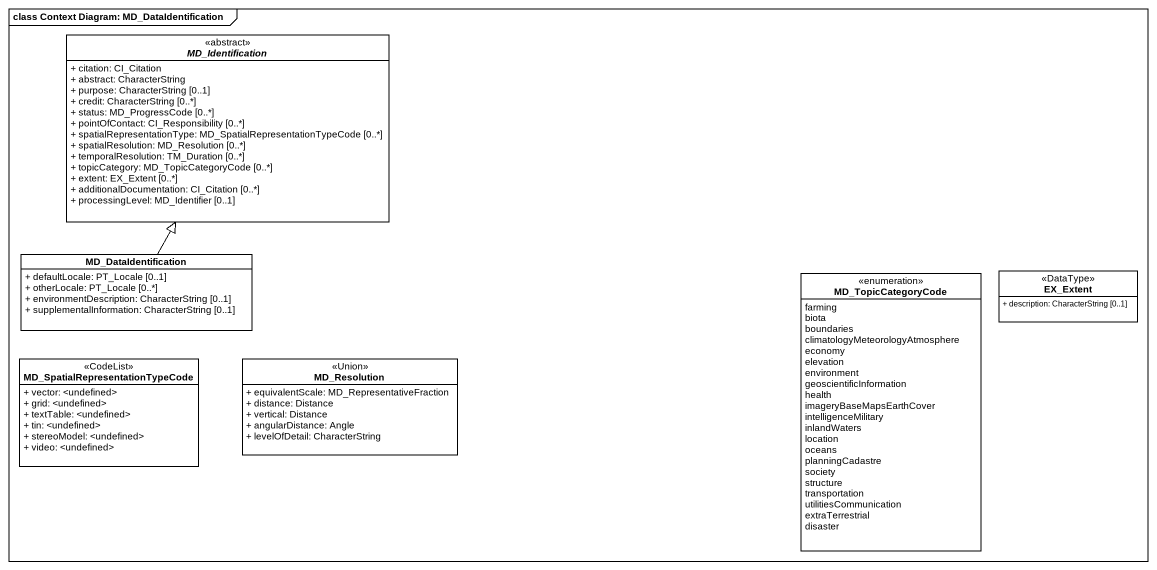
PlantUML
@startuml
mainframe class Context Diagram: MD_DataIdentification
hide circle
hide empty members
skinparam classAttributeIconSize 0
abstract class MD_Identification <<abstract>> #FFFFFF {
  + citation: CI_Citation
  + abstract: CharacterString
  + purpose: CharacterString [0..1]
  + credit: CharacterString [0..*]
  + status: MD_ProgressCode [0..*]
  + pointOfContact: CI_Responsibility [0..*]
  + spatialRepresentationType: MD_SpatialRepresentationTypeCode [0..*]
  + spatialResolution: MD_Resolution [0..*]
  + temporalResolution: TM_Duration [0..*]
  + topicCategory: MD_TopicCategoryCode [0..*]
  + extent: EX_Extent [0..*]
  + additionalDocumentation: CI_Citation [0..*]
  + processingLevel: MD_Identifier [0..1]
}
class MD_DataIdentification #FFFFFF {
  + defaultLocale: PT_Locale [0..1]
  + otherLocale: PT_Locale [0..*]
  + environmentDescription: CharacterString [0..1]
  + supplementalInformation: CharacterString [0..1]
}
enum MD_TopicCategoryCode #FFFFFF {
  farming
  biota
  boundaries
  climatologyMeteorologyAtmosphere
  economy
  elevation
  environment
  geoscientificInformation
  health
  imageryBaseMapsEarthCover
  intelligenceMilitary
  inlandWaters
  location
  oceans
  planningCadastre
  society
  structure
  transportation
  utilitiesCommunication
  extraTerrestrial
  disaster
}
class EX_Extent <<DataType>> #FFFFFF {
  + description: CharacterString [0..1]
}
class "MD_SpatialRepresentationTypeCode" as MD_SpatialRepresentationType <<CodeList>> #FFFFFF {
  + vector: <undefined>
  + grid: <undefined>
  + textTable: <undefined>
  + tin: <undefined>
  + stereoModel: <undefined>
  + video: <undefined>
}
class MD_Resolution <<Union>> #FFFFFF {
  + equivalentScale: MD_RepresentativeFraction
  + distance: Distance
  + vertical: Distance
  + angularDistance: Angle
  + levelOfDetail: CharacterString
}
MD_DataIdentification -up-|> MD_Identification
@enduml
